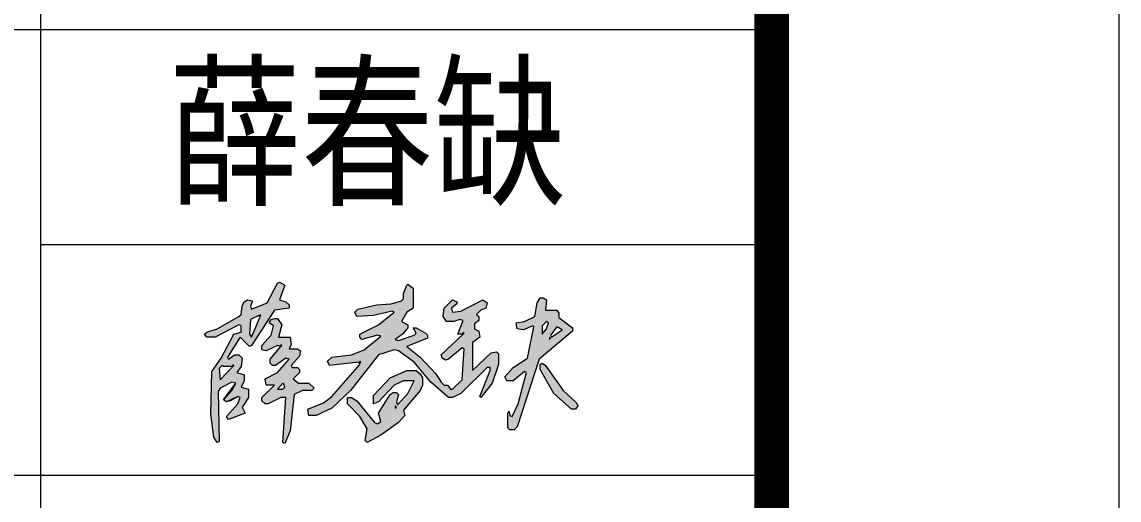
# Model space of a CAD drawing. Header units: inches. Extents: x -3272461 to -2504170, y 403793 to 1071042.
# Drawn here: x -2705203 to -2702044, y 864359 to 865736 of the extents above; entities that cross this region are included whole.
import ezdxf
from ezdxf.enums import TextEntityAlignment as Align

# ---------------------------------------------------------------- set-up
doc = ezdxf.new("R2010")
doc.units = ezdxf.units.IN
doc.header["$LTSCALE"] = 1000
doc.header["$MEASUREMENT"] = 0
doc.layers.get('0').update_dxf_attribs({"lineweight": 18})
doc.layers.add('PUB_TITLE', color=153, linetype='Continuous', lineweight=18)
doc.styles.add('-黑体', font='', dxfattribs={"width": 0.7})
doc.styles.get('-黑体').set_extended_font_data('微软雅黑')

msp = doc.modelspace()

# ---------------------------------------------------------------- hatches: boundary and pattern name
h = msp.add_hatch(color=256)
h.paths.add_polyline_path([(-2704517.8, 864884.9), (-2704520.8, 864890.9), (-2704544.8, 864878.9), (-2704547.8, 864836.9), (-2704541.8, 864827.9)], flags=0)
h.paths.add_polyline_path([(-2704466.8, 864983.9), (-2704460.8, 864986.9), (-2704445.8, 864977.9), (-2704460.8, 864935.9), (-2704442.8, 864929.9), (-2704433.8, 864920.9), (-2704433.8, 864911.9), (-2704475.8, 864905.9), (-2704541.8, 864803.9), (-2704547.8, 864800.9), (-2704574.8, 864827.9), (-2704610.8, 864770.9), (-2704607.8, 864764.9), (-2704589.8, 864776.9), (-2704577.8, 864776.9), (-2704568.8, 864767.9), (-2704571.8, 864743.9), (-2704583.8, 864725.9), (-2704562.8, 864719.9), (-2704562.8, 864701.9), (-2704571.8, 864683.9), (-2704550.8, 864677.9), (-2704550.8, 864653.9), (-2704568.8, 864626.9), (-2704559.8, 864608.9), (-2704607.8, 864590.9), (-2704613.8, 864599.9), (-2704580.8, 864635.9), (-2704574.8, 864653.9), (-2704580.8, 864656.9), (-2704601.8, 864644.9), (-2704613.8, 864641.9), (-2704622.8, 864647.9), (-2704598.8, 864674.9), (-2704586.8, 864695.9), (-2704598.8, 864698.9), (-2704631.8, 864680.9), (-2704637.8, 864671.9), (-2704634.8, 864527.9), (-2704640.8, 864524.9), (-2704649.8, 864539.9), (-2704658.8, 864605.9), (-2704655.8, 864728.9), (-2704628.8, 864767.9), (-2704592.8, 864836.9), (-2704571.8, 864842.9), (-2704571.8, 864860.9), (-2704577.8, 864863.9), (-2704646.8, 864827.9), (-2704670.8, 864827.9), (-2704676.8, 864836.9), (-2704670.8, 864842.9), (-2704640.8, 864851.9), (-2704577.8, 864887.9), (-2704571.8, 864893.9), (-2704568.8, 864917.9), (-2704562.8, 864929.9), (-2704553.8, 864935.9), (-2704538.8, 864932.9), (-2704544.8, 864917.9), (-2704541.8, 864908.9), (-2704496.8, 864926.9)], flags=0)
h.paths.add_polyline_path([(-2704622.8, 864743.9), (-2704625.8, 864746.9), (-2704634.8, 864737.9), (-2704631.8, 864704.9), (-2704595.8, 864743.9)], flags=0)
h.paths.add_polyline_path([(-2704475.8, 864881.9), (-2704466.8, 864881.9), (-2704454.8, 864863.9), (-2704463.8, 864827.9), (-2704430.8, 864827.9), (-2704427.8, 864806.9), (-2704433.8, 864794.9), (-2704409.8, 864794.9), (-2704400.8, 864788.9), (-2704403.8, 864773.9), (-2704427.8, 864746.9), (-2704424.8, 864740.9), (-2704409.8, 864740.9), (-2704403.8, 864734.9), (-2704403.8, 864725.9), (-2704421.8, 864707.9), (-2704406.8, 864695.9), (-2704376.8, 864695.9), (-2704361.8, 864680.9), (-2704367.8, 864674.9), (-2704394.8, 864674.9), (-2704418.8, 864662.9), (-2704430.8, 864557.9), (-2704445.8, 864521.9), (-2704451.8, 864524.9), (-2704442.8, 864653.9), (-2704457.8, 864653.9), (-2704493.8, 864635.9), (-2704502.8, 864635.9), (-2704511.8, 864644.9), (-2704511.8, 864653.9), (-2704475.8, 864689.9), (-2704499.8, 864689.9), (-2704502.8, 864707.9), (-2704466.8, 864725.9), (-2704433.8, 864764.9), (-2704442.8, 864767.9), (-2704472.8, 864746.9), (-2704481.8, 864746.9), (-2704487.8, 864752.9), (-2704487.8, 864764.9), (-2704457.8, 864800.9), (-2704466.8, 864803.9), (-2704499.8, 864788.9), (-2704511.8, 864791.9), (-2704511.8, 864803.9), (-2704484.8, 864833.9), (-2704478.8, 864860.9), (-2704490.8, 864869.9), (-2704484.8, 864878.9)], flags=0)
h.paths.add_polyline_path([(-2704448.8, 864692.9), (-2704451.8, 864695.9), (-2704466.8, 864677.9), (-2704451.8, 864677.9), (-2704445.8, 864683.9)], flags=0)
h.paths.add_polyline_path([(-2704094.8, 864977.9), (-2704091.8, 864980.9), (-2704076.8, 864968.9), (-2704076.8, 864911.9), (-2704094.8, 864899.9), (-2704109.8, 864872.9), (-2704091.8, 864863.9), (-2704091.8, 864854.9), (-2704106.8, 864836.9), (-2704127.8, 864821.9), (-2704118.8, 864818.9), (-2704073.8, 864833.9), (-2704067.8, 864839.9), (-2704076.8, 864854.9), (-2704067.8, 864854.9), (-2704040.8, 864839.9), (-2704034.8, 864833.9), (-2704034.8, 864824.9), (-2704094.8, 864800.9), (-2704055.8, 864770.9), (-2704010.8, 864722.9), (-2703995.8, 864698.9), (-2703986.8, 864689.9), (-2703977.8, 864689.9), (-2703968.8, 864677.9), (-2703962.8, 864677.9), (-2703935.8, 864704.9), (-2703929.8, 864794.9), (-2703935.8, 864797.9), (-2703974.8, 864764.9), (-2703983.8, 864761.9), (-2703992.8, 864767.9), (-2703995.8, 864776.9), (-2703932.8, 864836.9), (-2703947.8, 864836.9), (-2703932.8, 864875.9), (-2703941.8, 864878.9), (-2703959.8, 864872.9), (-2703980.8, 864872.9), (-2703989.8, 864887.9), (-2703986.8, 864911.9), (-2703962.8, 864935.9), (-2703950.8, 864929.9), (-2703950.8, 864923.9), (-2703965.8, 864911.9), (-2703962.8, 864899.9), (-2703938.8, 864902.9), (-2703875.8, 864935.9), (-2703863.8, 864926.9), (-2703866.8, 864911.9), (-2703881.8, 864905.9), (-2703893.8, 864893.9), (-2703887.8, 864887.9), (-2703887.8, 864875.9), (-2703899.8, 864866.9), (-2703899.8, 864851.9), (-2703887.8, 864845.9), (-2703884.8, 864827.9), (-2703905.8, 864812.9), (-2703905.8, 864731.9), (-2703851.8, 864782.9), (-2703836.8, 864785.9), (-2703830.8, 864779.9), (-2703830.8, 864749.9), (-2703848.8, 864695.9), (-2703881.8, 864653.9), (-2703884.8, 864656.9), (-2703854.8, 864731.9), (-2703854.8, 864740.9), (-2703863.8, 864740.9), (-2703938.8, 864665.9), (-2703962.8, 864653.9), (-2703974.8, 864653.9), (-2704025.8, 864698.9), (-2704073.8, 864755.9), (-2704118.8, 864788.9), (-2704130.8, 864791.9), (-2704175.8, 864776.9), (-2704256.8, 864674.9), (-2704310.8, 864623.9), (-2704355.8, 864602.9), (-2704376.8, 864602.9), (-2704379.8, 864620.9), (-2704334.8, 864638.9), (-2704310.8, 864656.9), (-2704229.8, 864749.9), (-2704232.8, 864755.9), (-2704316.8, 864746.9), (-2704322.8, 864758.9), (-2704310.8, 864770.9), (-2704253.8, 864776.9), (-2704217.8, 864791.9), (-2704169.8, 864830.9), (-2704178.8, 864833.9), (-2704223.8, 864821.9), (-2704229.8, 864827.9), (-2704229.8, 864836.9), (-2704175.8, 864863.9), (-2704130.8, 864899.9), (-2704136.8, 864902.9), (-2704190.8, 864890.9), (-2704238.8, 864887.9), (-2704244.8, 864899.9), (-2704235.8, 864908.9), (-2704181.8, 864920.9), (-2704139.8, 864923.9), (-2704109.8, 864932.9), (-2704103.8, 864938.9), (-2704103.8, 864953.9)], flags=0)
h.paths.add_polyline_path([(-2704094.8, 864731.9), (-2704067.8, 864731.9), (-2704055.8, 864722.9), (-2704049.8, 864710.9), (-2704049.8, 864689.9), (-2704055.8, 864674.9), (-2704103.8, 864617.9), (-2704100.8, 864602.9), (-2704118.8, 864581.9), (-2704169.8, 864545.9), (-2704208.8, 864524.9), (-2704214.8, 864530.9), (-2704208.8, 864563.9), (-2704229.8, 864599.9), (-2704265.8, 864635.9), (-2704265.8, 864653.9), (-2704253.8, 864653.9), (-2704238.8, 864644.9), (-2704187.8, 864581.9), (-2704178.8, 864578.9), (-2704169.8, 864584.9), (-2704175.8, 864608.9), (-2704142.8, 864662.9), (-2704133.8, 864668.9), (-2704124.8, 864668.9), (-2704118.8, 864662.9), (-2704124.8, 864641.9), (-2704121.8, 864632.9), (-2704091.8, 864665.9), (-2704073.8, 864701.9), (-2704103.8, 864701.9), (-2704130.8, 864689.9), (-2704175.8, 864641.9), (-2704190.8, 864635.9), (-2704190.8, 864659.9), (-2704142.8, 864710.9)], flags=0)
h.paths.add_polyline_path([(-2703710.8, 864941.9), (-2703701.8, 864941.9), (-2703692.8, 864935.9), (-2703695.8, 864905.9), (-2703662.8, 864905.9), (-2703656.8, 864896.9), (-2703656.8, 864884.9), (-2703617.8, 864854.9), (-2703617.8, 864845.9), (-2703713.8, 864764.9), (-2703776.8, 864569.9), (-2703785.8, 864560.9), (-2703797.8, 864560.9), (-2703803.8, 864566.9), (-2703803.8, 864608.9), (-2703800.8, 864614.9), (-2703797.8, 864602.9), (-2703791.8, 864599.9), (-2703773.8, 864635.9), (-2703749.8, 864725.9), (-2703755.8, 864728.9), (-2703788.8, 864701.9), (-2703806.8, 864701.9), (-2703812.8, 864713.9), (-2703788.8, 864740.9), (-2703746.8, 864767.9), (-2703728.8, 864857.9), (-2703731.8, 864860.9), (-2703758.8, 864848.9), (-2703776.8, 864851.9), (-2703779.8, 864869.9), (-2703755.8, 864872.9), (-2703725.8, 864887.9), (-2703719.8, 864926.9)], flags=0)
h.paths.add_polyline_path([(-2703710.8, 864749.9), (-2703704.8, 864752.9), (-2703695.8, 864746.9), (-2703644.8, 864674.9), (-2703605.8, 864638.9), (-2703602.8, 864629.9), (-2703608.8, 864620.9), (-2703620.8, 864620.9), (-2703671.8, 864665.9), (-2703710.8, 864734.9)], flags=0)
h.paths.add_polyline_path([(-2703656.8, 864854.9), (-2703662.8, 864857.9), (-2703680.8, 864833.9), (-2703677.8, 864827.9), (-2703647.8, 864848.9)], flags=0)
h.paths.add_polyline_path([(-2703686.8, 864869.9), (-2703692.8, 864872.9), (-2703704.8, 864860.9), (-2703704.8, 864836.9), (-2703692.8, 864851.9)], flags=0)

# ---------------------------------------------------------------- linework, layer by layer
at = {"linetype": 'Continuous'}
for points in [[(-2704466.8, 864983.9), (-2704460.8, 864986.9), (-2704445.8, 864977.9), (-2704460.8, 864935.9), (-2704442.8, 864929.9), (-2704433.8, 864920.9), (-2704433.8, 864911.9), (-2704475.8, 864905.9), (-2704541.8, 864803.9), (-2704547.8, 864800.9), (-2704574.8, 864827.9), (-2704610.8, 864770.9), (-2704607.8, 864764.9), (-2704589.8, 864776.9), (-2704577.8, 864776.9), (-2704568.8, 864767.9), (-2704571.8, 864743.9), (-2704583.8, 864725.9), (-2704562.8, 864719.9), (-2704562.8, 864701.9), (-2704571.8, 864683.9), (-2704550.8, 864677.9), (-2704550.8, 864653.9), (-2704568.8, 864626.9), (-2704559.8, 864608.9), (-2704607.8, 864590.9), (-2704613.8, 864599.9), (-2704580.8, 864635.9), (-2704574.8, 864653.9), (-2704580.8, 864656.9), (-2704613.8, 864641.9), (-2704622.8, 864647.9), (-2704586.8, 864695.9), (-2704598.8, 864698.9), (-2704631.8, 864680.9), (-2704637.8, 864671.9), (-2704634.8, 864527.9), (-2704640.8, 864524.9), (-2704649.8, 864539.9), (-2704658.8, 864605.9), (-2704655.8, 864728.9), (-2704628.8, 864767.9), (-2704592.8, 864836.9), (-2704571.8, 864842.9), (-2704571.8, 864860.9), (-2704577.8, 864863.9), (-2704646.8, 864827.9), (-2704670.8, 864827.9), (-2704676.8, 864836.9), (-2704670.8, 864842.9), (-2704640.8, 864851.9), (-2704577.8, 864887.9), (-2704571.8, 864893.9), (-2704568.8, 864917.9), (-2704562.8, 864929.9), (-2704553.8, 864935.9), (-2704538.8, 864932.9), (-2704544.8, 864917.9), (-2704541.8, 864908.9), (-2704496.8, 864926.9), (-2704466.8, 864983.9)], [(-2704466.8, 864983.9), (-2704460.8, 864986.9), (-2704445.8, 864977.9), (-2704460.8, 864935.9), (-2704442.8, 864929.9), (-2704433.8, 864920.9), (-2704433.8, 864911.9), (-2704475.8, 864905.9), (-2704541.8, 864803.9), (-2704547.8, 864800.9), (-2704574.8, 864827.9), (-2704610.8, 864770.9), (-2704607.8, 864764.9), (-2704589.8, 864776.9), (-2704577.8, 864776.9), (-2704568.8, 864767.9), (-2704571.8, 864743.9), (-2704583.8, 864725.9), (-2704562.8, 864719.9), (-2704562.8, 864701.9), (-2704571.8, 864683.9), (-2704550.8, 864677.9), (-2704550.8, 864653.9), (-2704568.8, 864626.9), (-2704559.8, 864608.9), (-2704607.8, 864590.9), (-2704613.8, 864599.9), (-2704580.8, 864635.9), (-2704574.8, 864653.9), (-2704580.8, 864656.9), (-2704601.8, 864644.9), (-2704613.8, 864641.9), (-2704622.8, 864647.9), (-2704598.8, 864674.9), (-2704586.8, 864695.9), (-2704598.8, 864698.9), (-2704631.8, 864680.9), (-2704637.8, 864671.9), (-2704634.8, 864527.9), (-2704640.8, 864524.9), (-2704649.8, 864539.9), (-2704658.8, 864605.9), (-2704655.8, 864728.9), (-2704628.8, 864767.9), (-2704592.8, 864836.9), (-2704571.8, 864842.9), (-2704571.8, 864860.9), (-2704577.8, 864863.9), (-2704646.8, 864827.9), (-2704670.8, 864827.9), (-2704676.8, 864836.9), (-2704670.8, 864842.9), (-2704640.8, 864851.9), (-2704577.8, 864887.9), (-2704571.8, 864893.9), (-2704568.8, 864917.9), (-2704562.8, 864929.9), (-2704553.8, 864935.9), (-2704538.8, 864932.9), (-2704544.8, 864917.9), (-2704541.8, 864908.9), (-2704496.8, 864926.9), (-2704466.8, 864983.9)], [(-2704094.8, 864977.9), (-2704091.8, 864980.9), (-2704076.8, 864968.9), (-2704076.8, 864911.9), (-2704094.8, 864899.9), (-2704109.8, 864872.9), (-2704091.8, 864863.9), (-2704091.8, 864854.9), (-2704106.8, 864836.9), (-2704127.8, 864821.9), (-2704118.8, 864818.9), (-2704073.8, 864833.9), (-2704067.8, 864839.9), (-2704076.8, 864854.9), (-2704067.8, 864854.9), (-2704040.8, 864839.9), (-2704034.8, 864833.9), (-2704034.8, 864824.9), (-2704094.8, 864800.9), (-2704055.8, 864770.9), (-2704010.8, 864722.9), (-2703995.8, 864698.9), (-2703986.8, 864689.9), (-2703977.8, 864689.9), (-2703968.8, 864677.9), (-2703962.8, 864677.9), (-2703935.8, 864704.9), (-2703929.8, 864794.9), (-2703935.8, 864797.9), (-2703974.8, 864764.9), (-2703983.8, 864761.9), (-2703992.8, 864767.9), (-2703995.8, 864776.9), (-2703932.8, 864836.9), (-2703947.8, 864836.9), (-2703932.8, 864875.9), (-2703941.8, 864878.9), (-2703959.8, 864872.9), (-2703980.8, 864872.9), (-2703989.8, 864887.9), (-2703986.8, 864911.9), (-2703962.8, 864935.9), (-2703950.8, 864929.9), (-2703950.8, 864923.9), (-2703965.8, 864911.9), (-2703962.8, 864899.9), (-2703938.8, 864902.9), (-2703875.8, 864935.9), (-2703863.8, 864926.9), (-2703866.8, 864911.9), (-2703881.8, 864905.9), (-2703893.8, 864893.9), (-2703887.8, 864887.9), (-2703887.8, 864875.9), (-2703899.8, 864866.9), (-2703899.8, 864851.9), (-2703887.8, 864845.9), (-2703884.8, 864827.9), (-2703905.8, 864812.9), (-2703905.8, 864731.9), (-2703851.8, 864782.9), (-2703836.8, 864785.9), (-2703830.8, 864779.9), (-2703830.8, 864749.9), (-2703848.8, 864695.9), (-2703881.8, 864653.9), (-2703884.8, 864656.9), (-2703854.8, 864731.9), (-2703854.8, 864740.9), (-2703863.8, 864740.9), (-2703938.8, 864665.9), (-2703962.8, 864653.9), (-2703974.8, 864653.9), (-2704025.8, 864698.9), (-2704073.8, 864755.9), (-2704118.8, 864788.9), (-2704130.8, 864791.9), (-2704175.8, 864776.9), (-2704256.8, 864674.9), (-2704310.8, 864623.9), (-2704355.8, 864602.9), (-2704376.8, 864602.9), (-2704379.8, 864620.9), (-2704334.8, 864638.9), (-2704310.8, 864656.9), (-2704229.8, 864749.9), (-2704232.8, 864755.9), (-2704316.8, 864746.9), (-2704322.8, 864758.9), (-2704310.8, 864770.9), (-2704253.8, 864776.9), (-2704217.8, 864791.9), (-2704169.8, 864830.9), (-2704178.8, 864833.9), (-2704223.8, 864821.9), (-2704229.8, 864827.9), (-2704229.8, 864836.9), (-2704175.8, 864863.9), (-2704130.8, 864899.9), (-2704136.8, 864902.9), (-2704190.8, 864890.9), (-2704238.8, 864887.9), (-2704244.8, 864899.9), (-2704235.8, 864908.9), (-2704181.8, 864920.9), (-2704139.8, 864923.9), (-2704109.8, 864932.9), (-2704103.8, 864938.9), (-2704103.8, 864953.9), (-2704094.8, 864977.9)], [(-2704094.8, 864977.9), (-2704091.8, 864980.9), (-2704076.8, 864968.9), (-2704076.8, 864911.9), (-2704094.8, 864899.9), (-2704109.8, 864872.9), (-2704091.8, 864863.9), (-2704091.8, 864854.9), (-2704106.8, 864836.9), (-2704127.8, 864821.9), (-2704118.8, 864818.9), (-2704073.8, 864833.9), (-2704067.8, 864839.9), (-2704076.8, 864854.9), (-2704067.8, 864854.9), (-2704040.8, 864839.9), (-2704034.8, 864833.9), (-2704034.8, 864824.9), (-2704094.8, 864800.9), (-2704055.8, 864770.9), (-2704010.8, 864722.9), (-2703995.8, 864698.9), (-2703986.8, 864689.9), (-2703977.8, 864689.9), (-2703968.8, 864677.9), (-2703962.8, 864677.9), (-2703935.8, 864704.9), (-2703929.8, 864794.9), (-2703935.8, 864797.9), (-2703974.8, 864764.9), (-2703983.8, 864761.9), (-2703992.8, 864767.9), (-2703995.8, 864776.9), (-2703932.8, 864836.9), (-2703947.8, 864836.9), (-2703932.8, 864875.9), (-2703941.8, 864878.9), (-2703959.8, 864872.9), (-2703980.8, 864872.9), (-2703989.8, 864887.9), (-2703986.8, 864911.9), (-2703962.8, 864935.9), (-2703950.8, 864929.9), (-2703950.8, 864923.9), (-2703965.8, 864911.9), (-2703962.8, 864899.9), (-2703938.8, 864902.9), (-2703875.8, 864935.9), (-2703863.8, 864926.9), (-2703866.8, 864911.9), (-2703881.8, 864905.9), (-2703893.8, 864893.9), (-2703887.8, 864887.9), (-2703887.8, 864875.9), (-2703899.8, 864866.9), (-2703899.8, 864851.9), (-2703887.8, 864845.9), (-2703884.8, 864827.9), (-2703905.8, 864812.9), (-2703905.8, 864731.9), (-2703851.8, 864782.9), (-2703836.8, 864785.9), (-2703830.8, 864779.9), (-2703830.8, 864749.9), (-2703848.8, 864695.9), (-2703881.8, 864653.9), (-2703884.8, 864656.9), (-2703854.8, 864731.9), (-2703854.8, 864740.9), (-2703863.8, 864740.9), (-2703938.8, 864665.9), (-2703962.8, 864653.9), (-2703974.8, 864653.9), (-2704025.8, 864698.9), (-2704073.8, 864755.9), (-2704118.8, 864788.9), (-2704130.8, 864791.9), (-2704175.8, 864776.9), (-2704256.8, 864674.9), (-2704310.8, 864623.9), (-2704355.8, 864602.9), (-2704376.8, 864602.9), (-2704379.8, 864620.9), (-2704334.8, 864638.9), (-2704310.8, 864656.9), (-2704229.8, 864749.9), (-2704232.8, 864755.9), (-2704316.8, 864746.9), (-2704322.8, 864758.9), (-2704310.8, 864770.9), (-2704253.8, 864776.9), (-2704217.8, 864791.9), (-2704169.8, 864830.9), (-2704178.8, 864833.9), (-2704223.8, 864821.9), (-2704229.8, 864827.9), (-2704229.8, 864836.9), (-2704175.8, 864863.9), (-2704130.8, 864899.9), (-2704136.8, 864902.9), (-2704190.8, 864890.9), (-2704238.8, 864887.9), (-2704244.8, 864899.9), (-2704235.8, 864908.9), (-2704181.8, 864920.9), (-2704139.8, 864923.9), (-2704109.8, 864932.9), (-2704103.8, 864938.9), (-2704103.8, 864953.9), (-2704094.8, 864977.9)], [(-2703710.8, 864941.9), (-2703701.8, 864941.9), (-2703692.8, 864935.9), (-2703695.8, 864905.9), (-2703662.8, 864905.9), (-2703656.8, 864896.9), (-2703656.8, 864884.9), (-2703617.8, 864854.9), (-2703617.8, 864845.9), (-2703713.8, 864764.9), (-2703776.8, 864569.9), (-2703785.8, 864560.9), (-2703797.8, 864560.9), (-2703803.8, 864566.9), (-2703803.8, 864608.9), (-2703800.8, 864614.9), (-2703797.8, 864602.9), (-2703791.8, 864599.9), (-2703773.8, 864635.9), (-2703749.8, 864725.9), (-2703755.8, 864728.9), (-2703788.8, 864701.9), (-2703806.8, 864701.9), (-2703812.8, 864713.9), (-2703788.8, 864740.9), (-2703746.8, 864767.9), (-2703728.8, 864857.9), (-2703731.8, 864860.9), (-2703758.8, 864848.9), (-2703776.8, 864851.9), (-2703779.8, 864869.9), (-2703755.8, 864872.9), (-2703725.8, 864887.9), (-2703719.8, 864926.9), (-2703710.8, 864941.9)], [(-2703710.8, 864941.9), (-2703701.8, 864941.9), (-2703692.8, 864935.9), (-2703695.8, 864905.9), (-2703662.8, 864905.9), (-2703656.8, 864896.9), (-2703656.8, 864884.9), (-2703617.8, 864854.9), (-2703617.8, 864845.9), (-2703713.8, 864764.9), (-2703776.8, 864569.9), (-2703785.8, 864560.9), (-2703797.8, 864560.9), (-2703803.8, 864566.9), (-2703803.8, 864608.9), (-2703800.8, 864614.9), (-2703797.8, 864602.9), (-2703791.8, 864599.9), (-2703773.8, 864635.9), (-2703749.8, 864725.9), (-2703755.8, 864728.9), (-2703788.8, 864701.9), (-2703806.8, 864701.9), (-2703812.8, 864713.9), (-2703788.8, 864740.9), (-2703746.8, 864767.9), (-2703728.8, 864857.9), (-2703731.8, 864860.9), (-2703758.8, 864848.9), (-2703776.8, 864851.9), (-2703779.8, 864869.9), (-2703755.8, 864872.9), (-2703725.8, 864887.9), (-2703719.8, 864926.9), (-2703710.8, 864941.9)], [(-2704517.8, 864884.9), (-2704520.8, 864890.9), (-2704544.8, 864878.9), (-2704547.8, 864836.9), (-2704541.8, 864827.9), (-2704517.8, 864884.9)], [(-2704517.8, 864884.9), (-2704520.8, 864890.9), (-2704544.8, 864878.9), (-2704547.8, 864836.9), (-2704541.8, 864827.9), (-2704517.8, 864884.9)], [(-2704514.8, 864890.9), (-2704517.8, 864893.9), (-2704517.8, 864887.9), (-2704514.8, 864890.9)], [(-2704514.8, 864890.9), (-2704517.8, 864893.9), (-2704517.8, 864887.9), (-2704514.8, 864890.9)], [(-2704475.8, 864881.9), (-2704466.8, 864881.9), (-2704454.8, 864863.9), (-2704463.8, 864827.9), (-2704430.8, 864827.9), (-2704427.8, 864806.9), (-2704433.8, 864794.9), (-2704409.8, 864794.9), (-2704400.8, 864788.9), (-2704403.8, 864773.9), (-2704427.8, 864746.9), (-2704424.8, 864740.9), (-2704409.8, 864740.9), (-2704403.8, 864734.9), (-2704403.8, 864725.9), (-2704421.8, 864707.9), (-2704406.8, 864695.9), (-2704376.8, 864695.9), (-2704361.8, 864680.9), (-2704367.8, 864674.9), (-2704394.8, 864674.9), (-2704418.8, 864662.9), (-2704430.8, 864557.9), (-2704445.8, 864521.9), (-2704451.8, 864524.9), (-2704442.8, 864653.9), (-2704457.8, 864653.9), (-2704493.8, 864635.9), (-2704502.8, 864635.9), (-2704511.8, 864644.9), (-2704511.8, 864653.9), (-2704475.8, 864689.9), (-2704499.8, 864689.9), (-2704502.8, 864707.9), (-2704466.8, 864725.9), (-2704433.8, 864764.9), (-2704442.8, 864767.9), (-2704472.8, 864746.9), (-2704481.8, 864746.9), (-2704487.8, 864752.9), (-2704487.8, 864764.9), (-2704457.8, 864800.9), (-2704466.8, 864803.9), (-2704499.8, 864788.9), (-2704511.8, 864791.9), (-2704511.8, 864803.9), (-2704484.8, 864833.9), (-2704478.8, 864860.9), (-2704490.8, 864869.9), (-2704484.8, 864878.9), (-2704475.8, 864881.9)], [(-2704475.8, 864881.9), (-2704466.8, 864881.9), (-2704454.8, 864863.9), (-2704463.8, 864827.9), (-2704430.8, 864827.9), (-2704427.8, 864806.9), (-2704433.8, 864794.9), (-2704409.8, 864794.9), (-2704400.8, 864788.9), (-2704403.8, 864773.9), (-2704427.8, 864746.9), (-2704424.8, 864740.9), (-2704409.8, 864740.9), (-2704403.8, 864734.9), (-2704403.8, 864725.9), (-2704421.8, 864707.9), (-2704406.8, 864695.9), (-2704376.8, 864695.9), (-2704361.8, 864680.9), (-2704367.8, 864674.9), (-2704394.8, 864674.9), (-2704418.8, 864662.9), (-2704430.8, 864557.9), (-2704445.8, 864521.9), (-2704451.8, 864524.9), (-2704442.8, 864653.9), (-2704457.8, 864653.9), (-2704493.8, 864635.9), (-2704502.8, 864635.9), (-2704511.8, 864644.9), (-2704511.8, 864653.9), (-2704475.8, 864689.9), (-2704499.8, 864689.9), (-2704502.8, 864707.9), (-2704466.8, 864725.9), (-2704433.8, 864764.9), (-2704442.8, 864767.9), (-2704472.8, 864746.9), (-2704481.8, 864746.9), (-2704487.8, 864752.9), (-2704487.8, 864764.9), (-2704457.8, 864800.9), (-2704466.8, 864803.9), (-2704499.8, 864788.9), (-2704511.8, 864791.9), (-2704511.8, 864803.9), (-2704484.8, 864833.9), (-2704478.8, 864860.9), (-2704490.8, 864869.9), (-2704484.8, 864878.9), (-2704475.8, 864881.9)], [(-2703686.8, 864869.9), (-2703692.8, 864872.9), (-2703704.8, 864860.9), (-2703704.8, 864836.9), (-2703692.8, 864851.9), (-2703686.8, 864869.9)], [(-2703686.8, 864869.9), (-2703692.8, 864872.9), (-2703704.8, 864860.9), (-2703704.8, 864836.9), (-2703692.8, 864851.9), (-2703686.8, 864869.9)], [(-2703929.8, 864839.9), (-2703932.8, 864842.9), (-2703932.8, 864836.9), (-2703929.8, 864839.9)], [(-2703929.8, 864839.9), (-2703932.8, 864842.9), (-2703932.8, 864836.9), (-2703929.8, 864839.9)], [(-2703656.8, 864854.9), (-2703662.8, 864857.9), (-2703680.8, 864833.9), (-2703677.8, 864827.9), (-2703647.8, 864848.9), (-2703656.8, 864854.9)], [(-2703656.8, 864854.9), (-2703662.8, 864857.9), (-2703680.8, 864833.9), (-2703677.8, 864827.9), (-2703647.8, 864848.9), (-2703656.8, 864854.9)], [(-2704454.8, 864803.9), (-2704457.8, 864806.9), (-2704457.8, 864800.9), (-2704454.8, 864803.9)], [(-2704454.8, 864803.9), (-2704457.8, 864806.9), (-2704457.8, 864800.9), (-2704454.8, 864803.9)], [(-2703680.8, 864824.9), (-2703683.8, 864827.9), (-2703683.8, 864821.9), (-2703680.8, 864824.9)], [(-2703680.8, 864824.9), (-2703683.8, 864827.9), (-2703683.8, 864821.9), (-2703680.8, 864824.9)], [(-2704622.8, 864743.9), (-2704625.8, 864746.9), (-2704634.8, 864737.9), (-2704631.8, 864704.9), (-2704595.8, 864743.9), (-2704622.8, 864743.9)], [(-2704622.8, 864743.9), (-2704625.8, 864746.9), (-2704634.8, 864737.9), (-2704631.8, 864704.9), (-2704595.8, 864743.9), (-2704622.8, 864743.9)], [(-2704592.8, 864746.9), (-2704595.8, 864749.9), (-2704595.8, 864743.9), (-2704592.8, 864746.9)], [(-2704592.8, 864746.9), (-2704595.8, 864749.9), (-2704595.8, 864743.9), (-2704592.8, 864746.9)], [(-2704226.8, 864755.9), (-2704229.8, 864758.9), (-2704229.8, 864752.9), (-2704226.8, 864755.9)], [(-2704226.8, 864755.9), (-2704229.8, 864758.9), (-2704229.8, 864752.9), (-2704226.8, 864755.9)], [(-2703710.8, 864749.9), (-2703704.8, 864752.9), (-2703695.8, 864746.9), (-2703644.8, 864674.9), (-2703605.8, 864638.9), (-2703602.8, 864629.9), (-2703608.8, 864620.9), (-2703620.8, 864620.9), (-2703671.8, 864665.9), (-2703710.8, 864734.9), (-2703710.8, 864749.9)], [(-2703710.8, 864749.9), (-2703704.8, 864752.9), (-2703695.8, 864746.9), (-2703644.8, 864674.9), (-2703605.8, 864638.9), (-2703602.8, 864629.9), (-2703608.8, 864620.9), (-2703620.8, 864620.9), (-2703671.8, 864665.9), (-2703710.8, 864734.9), (-2703710.8, 864749.9)], [(-2704094.8, 864731.9), (-2704067.8, 864731.9), (-2704055.8, 864722.9), (-2704049.8, 864710.9), (-2704049.8, 864689.9), (-2704055.8, 864674.9), (-2704103.8, 864617.9), (-2704100.8, 864602.9), (-2704118.8, 864581.9), (-2704169.8, 864545.9), (-2704208.8, 864524.9), (-2704214.8, 864530.9), (-2704208.8, 864563.9), (-2704229.8, 864599.9), (-2704265.8, 864635.9), (-2704265.8, 864653.9), (-2704253.8, 864653.9), (-2704238.8, 864644.9), (-2704187.8, 864581.9), (-2704178.8, 864578.9), (-2704169.8, 864584.9), (-2704175.8, 864608.9), (-2704142.8, 864662.9), (-2704133.8, 864668.9), (-2704124.8, 864668.9), (-2704118.8, 864662.9), (-2704124.8, 864641.9), (-2704121.8, 864632.9), (-2704091.8, 864665.9), (-2704073.8, 864701.9), (-2704103.8, 864701.9), (-2704130.8, 864689.9), (-2704175.8, 864641.9), (-2704190.8, 864635.9), (-2704190.8, 864659.9), (-2704142.8, 864710.9), (-2704094.8, 864731.9)], [(-2704094.8, 864731.9), (-2704067.8, 864731.9), (-2704055.8, 864722.9), (-2704049.8, 864710.9), (-2704049.8, 864689.9), (-2704055.8, 864674.9), (-2704103.8, 864617.9), (-2704100.8, 864602.9), (-2704118.8, 864581.9), (-2704169.8, 864545.9), (-2704208.8, 864524.9), (-2704214.8, 864530.9), (-2704208.8, 864563.9), (-2704229.8, 864599.9), (-2704265.8, 864635.9), (-2704265.8, 864653.9), (-2704253.8, 864653.9), (-2704238.8, 864644.9), (-2704187.8, 864581.9), (-2704178.8, 864578.9), (-2704169.8, 864584.9), (-2704175.8, 864608.9), (-2704142.8, 864662.9), (-2704133.8, 864668.9), (-2704124.8, 864668.9), (-2704118.8, 864662.9), (-2704124.8, 864641.9), (-2704121.8, 864632.9), (-2704091.8, 864665.9), (-2704073.8, 864701.9), (-2704103.8, 864701.9), (-2704130.8, 864689.9), (-2704175.8, 864641.9), (-2704190.8, 864635.9), (-2704190.8, 864659.9), (-2704142.8, 864710.9), (-2704094.8, 864731.9)], [(-2704448.8, 864692.9), (-2704451.8, 864695.9), (-2704466.8, 864677.9), (-2704451.8, 864677.9), (-2704445.8, 864683.9), (-2704448.8, 864692.9)], [(-2704448.8, 864692.9), (-2704451.8, 864695.9), (-2704466.8, 864677.9), (-2704451.8, 864677.9), (-2704445.8, 864683.9), (-2704448.8, 864692.9)], [(-2704124.8, 864626.9), (-2704127.8, 864629.9), (-2704127.8, 864623.9), (-2704124.8, 864626.9)], [(-2704124.8, 864626.9), (-2704127.8, 864629.9), (-2704127.8, 864623.9), (-2704124.8, 864626.9)]]:
    msp.add_lwpolyline(points, dxfattribs=at)
at = {"layer": 'PUB_TITLE'}
for p, q in [((-2705149.1, 870914.7), (-2705149.1, 858130.6)), ((-2707253.8, 865714.7), (-2703044.3, 865714.7)), ((-2705149.1, 865095.4), (-2703044.3, 865095.4)), ((-2707253.8, 864430.6), (-2703044.3, 864430.6))]:
    msp.add_line(p, q, dxfattribs=at)
msp.add_lwpolyline([(-2702044.3, 857130.6), (-2702044.3, 899130.6), (-2761444.3, 899130.6), (-2761444.3, 857130.6)], close=True, dxfattribs=at)
msp.add_lwpolyline([(-2703044.3, 858130.6, 100, 100, 0), (-2703044.3, 898130.6, 100, 100, 0), (-2758944.3, 898130.6, 100, 100, 0), (-2758944.3, 858130.6, 100, 100, 0)], format="xyseb", close=True, dxfattribs=at)

# ---------------------------------------------------------------- texts
at = {"style": '-黑体', "width": 0.8}
msp.add_text('薛春缺', height=350, dxfattribs=at).set_placement((-2704781.3, 865419.2), align=Align.MIDDLE_LEFT)

doc.saveas('drawing.dxf')
